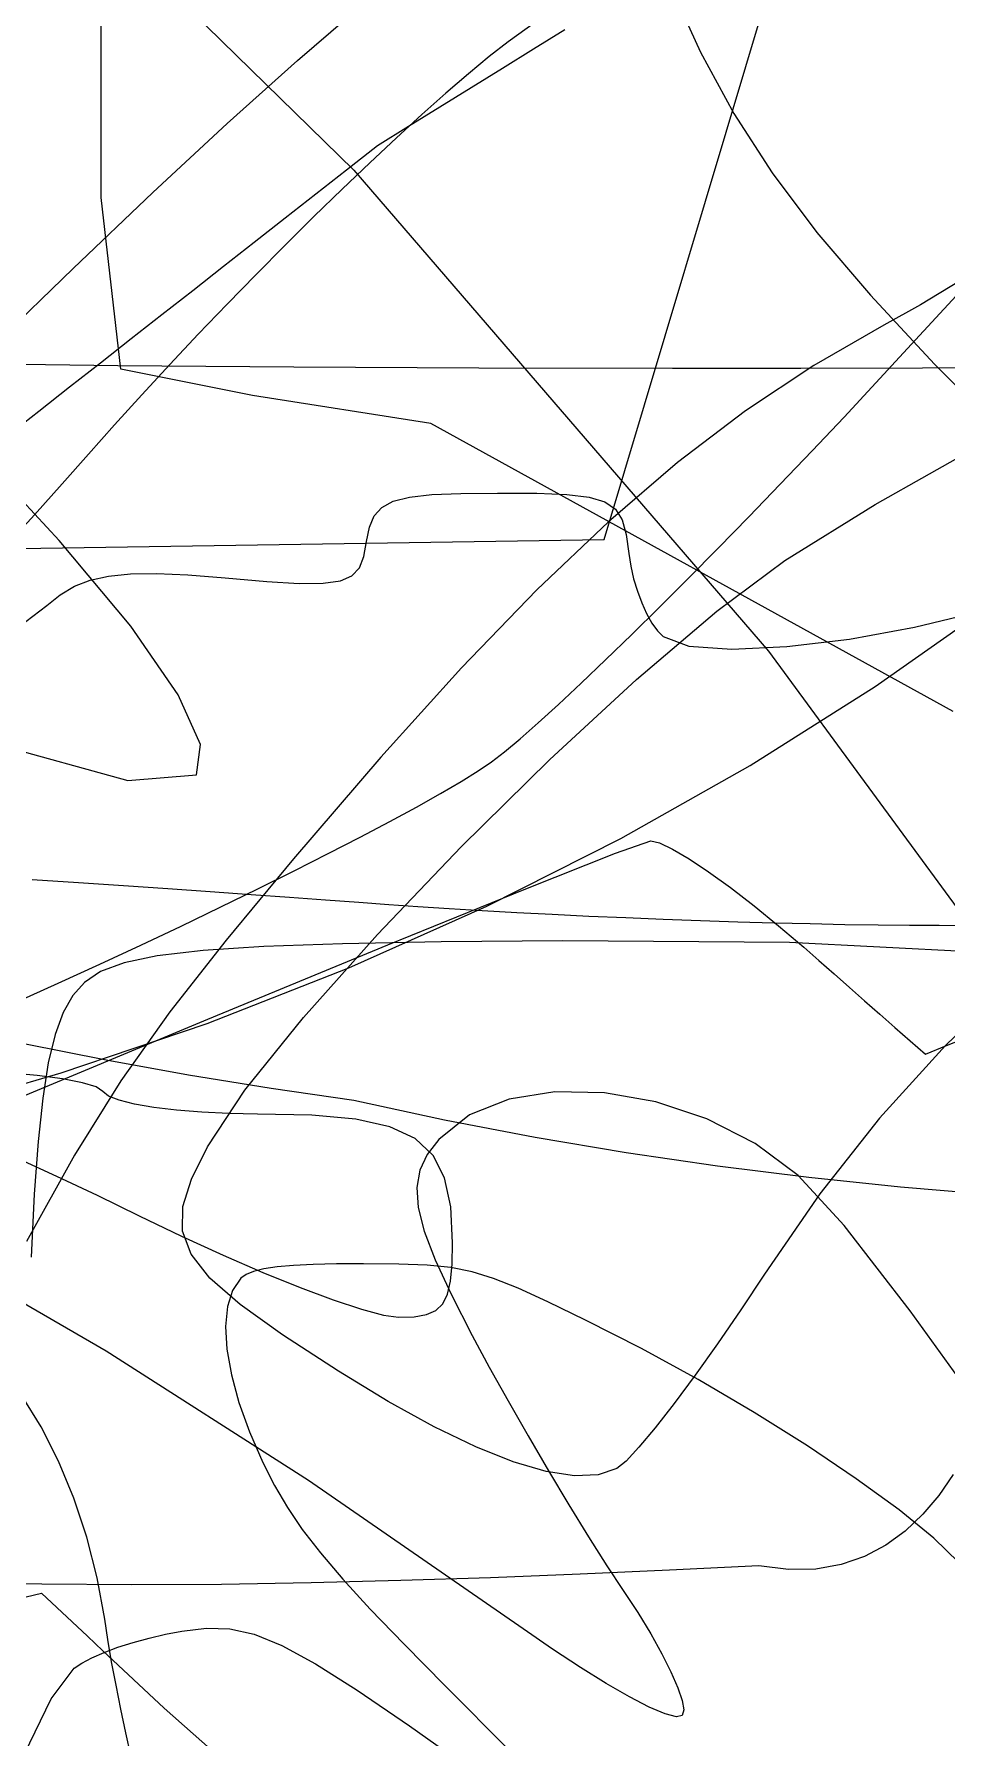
# Model space of a CAD drawing. Extents: x -75 to 75, y -75 to 75.
# Drawn here: x -25.28 to -13.1, y 1.84 to 24.55 of the extents above; entities that cross this region are included whole.
import ezdxf

# ---------------------------------------------------------------- set-up
doc = ezdxf.new("R2010")
doc.units = 0
for name, color, linetype in [('butterfly', 7, 'CONTINUOUS'), ('cat', 7, 'CONTINUOUS'), ('crown', 7, 'CONTINUOUS'), ('darth', 7, 'CONTINUOUS'), ('ironman', 7, 'CONTINUOUS'), ('jackskellington', 7, 'CONTINUOUS'), ('m4', 7, 'CONTINUOUS'), ('nes', 7, 'CONTINUOUS'), ('skullbones', 7, 'CONTINUOUS'), ('star', 7, 'CONTINUOUS'), ('stormtrooper', 7, 'CONTINUOUS'), ('thundercats', 7, 'CONTINUOUS'), ('wolf', 7, 'CONTINUOUS')]:
    doc.layers.add(name, color=color, linetype=linetype)

msp = doc.modelspace()

# ---------------------------------------------------------------- linework, layer by layer
at = {"layer": 'butterfly', "color": 7}
for p, q in [((-26.827814, 28.416893), (-21.011893, 22.736017)), ((-21.011893, 22.736017), (-15.484285, 16.323426)), ((-24.943251, 17.800083), (-26.201838, 19.15589)), ((-23.989828, 16.657035), (-24.943251, 17.800083)), ((-23.356838, 15.743987), (-23.989828, 16.657035)), ((-15.484285, 16.323426), (-10.223111, 9.159607)), ((-23.05955, 15.078194), (-23.356838, 15.743987)), ((-25.913954, 15.12174), (-24.029614, 14.601721)), ((-23.113232, 14.676899), (-23.05955, 15.078194)), ((-24.029614, 14.601721), (-23.113232, 14.676899)), ((-18.335747, 10.452351), (-18.94457, 10.355001)), ((-17.67325, 10.438946), (-18.335747, 10.452351)), ((-18.94457, 10.355001), (-19.469687, 10.143911)), ((-16.987107, 10.317793), (-17.67325, 10.438946)), ((-16.307349, 10.091886), (-16.987107, 10.317793)), ((-19.469687, 10.143911), (-19.88107, 9.816076)), ((-15.664007, 9.764214), (-16.307349, 10.091886)), ((-19.88107, 9.816076), (-20.034468, 9.614662)), ((-15.087109, 9.337782), (-15.664007, 9.764214)), ((-20.034468, 9.614662), (-20.132934, 9.405767)), ((-20.132934, 9.405767), (-20.174056, 9.175267)), ((-14.474795, 8.668425), (-15.087109, 9.337782)), ((-20.174056, 9.175267), (-20.155427, 8.909053)), ((-20.155427, 8.909053), (-20.074631, 8.593001)), ((-13.593971, 7.532912), (-14.474795, 8.668425)), ((-24.315873, 6.993396), (-26.832946, 8.454063)), ((-20.074631, 8.593001), (-19.92926, 8.213)), ((-19.92926, 8.213), (-19.716903, 7.754925)), ((-19.716903, 7.754925), (-19.435151, 7.20467)), ((-12.499978, 6.013281), (-13.593971, 7.532912)), ((-19.435151, 7.20467), (-19.207956, 6.782726)), ((-21.616908, 5.270785), (-24.315873, 6.993396)), ((-19.207956, 6.782726), (-18.957236, 6.332065)), ((-18.957236, 6.332065), (-18.691252, 5.866621)), ((-18.691252, 5.866621), (-18.418262, 5.400336)), ((-18.755478, 3.295467), (-21.616908, 5.270785)), ((-18.418262, 5.400336), (-18.146526, 4.947155)), ((-18.146526, 4.947155), (-17.884304, 4.521017)), ((-17.884304, 4.521017), (-17.639855, 4.135862)), ((-17.639855, 4.135862), (-17.421438, 3.805637)), ((-17.421438, 3.805637), (-17.228066, 3.510785)), ((-17.228066, 3.510785), (-17.055396, 3.227028)), ((-18.364841, 3.023619), (-18.755478, 3.295467)), ((-17.055396, 3.227028), (-16.906657, 2.961197)), ((-17.992681, 2.778695), (-18.364841, 3.023619)), ((-16.906657, 2.961197), (-16.785072, 2.720123)), ((-17.647695, 2.565437), (-17.992681, 2.778695)), ((-17.338583, 2.388585), (-17.647695, 2.565437)), ((-16.785072, 2.720123), (-16.69387, 2.510635)), ((-16.69387, 2.510635), (-16.636277, 2.339569)), ((-17.074041, 2.252873), (-17.338583, 2.388585)), ((-16.636277, 2.339569), (-16.61552, 2.213748)), ((-16.862769, 2.16305), (-17.074041, 2.252873)), ((-16.713464, 2.123844), (-16.862769, 2.16305)), ((-16.634824, 2.140015), (-16.713464, 2.123844)), ((-16.61552, 2.213748), (-16.634824, 2.140015))]:
    msp.add_line(p, q, dxfattribs=at)
at = {"layer": 'cat', "color": 7}
for p, q in [((-18.617086, 24.349069), (-18.200555, 24.606501)), ((-19.033621, 24.091638), (-18.617086, 24.349069)), ((-19.450164, 23.834203), (-19.033621, 24.091638)), ((-19.866699, 23.576771), (-19.450164, 23.834203)), ((-20.28323, 23.319336), (-19.866699, 23.576771)), ((-20.699762, 23.061905), (-20.28323, 23.319336)), ((-21.110175, 22.740326), (-20.699762, 23.061905)), ((-21.520577, 22.418737), (-21.110175, 22.740326)), ((-21.930976, 22.097156), (-21.520577, 22.418737)), ((-22.341387, 21.775578), (-21.930976, 22.097156)), ((-22.751789, 21.453989), (-22.341387, 21.775578)), ((-23.162191, 21.132411), (-22.751789, 21.453989)), ((-23.572601, 20.810821), (-23.162191, 21.132411)), ((-23.983003, 20.489243), (-23.572601, 20.810821)), ((-24.393408, 20.167662), (-23.983003, 20.489243)), ((-24.803807, 19.846073), (-24.393408, 20.167662)), ((-25.21422, 19.524495), (-24.803807, 19.846073)), ((-25.624622, 19.202916), (-25.21422, 19.524495))]:
    msp.add_line(p, q, dxfattribs=at)
at = {"layer": 'crown', "color": 7}
for p, q in [((-14.061652, 15.853593), (-12.459702, 16.977326)), ((-15.727207, 14.802383), (-14.061652, 15.853593)), ((-17.453682, 13.825688), (-15.727207, 14.802383)), ((-19.238392, 12.925484), (-17.453682, 13.825688)), ((-21.078653, 12.10376), (-19.238392, 12.925484)), ((-22.971781, 11.362492), (-21.078653, 12.10376)), ((-24.915091, 10.703667), (-22.971781, 11.362492)), ((-26.905898, 10.129269), (-24.915091, 10.703667))]:
    msp.add_line(p, q, dxfattribs=at)
at = {"layer": 'darth', "color": 7}
for p, q in [((-12.939298, 21.253097), (-13.457227, 20.941264)), ((-13.457227, 20.941264), (-13.948069, 20.666196)), ((-13.948069, 20.666196), (-14.879324, 20.129551)), ((-14.879324, 20.129551), (-15.78935, 19.52509)), ((-15.78935, 19.52509), (-16.696291, 18.836423)), ((-14.06036, 18.277956), (-12.589492, 19.110994)), ((-16.696291, 18.836423), (-17.618288, 18.047166)), ((-15.264632, 17.531294), (-14.06036, 18.277956)), ((-17.618288, 18.047166), (-18.573482, 17.14093)), ((-16.172082, 16.858211), (-15.264632, 17.531294)), ((-18.573482, 17.14093), (-19.580017, 16.101334)), ((-17.243305, 15.94835), (-16.172082, 16.858211)), ((-19.580017, 16.101334), (-20.656034, 14.911987)), ((-18.404317, 14.876743), (-17.243305, 15.94835)), ((-20.656034, 14.911987), (-21.819676, 13.556508)), ((-19.581136, 13.718436), (-18.404317, 14.876743)), ((-20.699776, 12.548472), (-19.581136, 13.718436)), ((-21.819676, 13.556508), (-22.718058, 12.472447)), ((-21.686255, 11.44189), (-20.699776, 12.548472)), ((-22.718058, 12.472447), (-23.465443, 11.51844)), ((-12.131954, 12.029954), (-13.124372, 11.069726)), ((-23.465443, 11.51844), (-24.119373, 10.596654)), ((-22.466589, 10.47373), (-21.686255, 11.44189)), ((-13.124372, 11.069726), (-14.004476, 10.098611)), ((-24.119373, 10.596654), (-24.73739, 9.609263)), ((-22.966794, 9.719036), (-22.466589, 10.47373)), ((-14.004476, 10.098611), (-14.800137, 9.091236)), ((-24.73739, 9.609263), (-25.377034, 8.458431)), ((-23.177194, 9.288955), (-22.966794, 9.719036)), ((-23.292957, 8.922659), (-23.177194, 9.288955)), ((-14.800137, 9.091236), (-15.539226, 8.022217)), ((-23.300139, 8.596283), (-23.292957, 8.922659)), ((-23.184802, 8.285963), (-23.300139, 8.596283)), ((-22.933003, 7.967836), (-23.184802, 8.285963)), ((-22.5308, 7.618036), (-22.933003, 7.967836)), ((-15.539226, 8.022217), (-15.853667, 7.547175)), ((-21.964254, 7.212697), (-22.5308, 7.618036)), ((-15.853667, 7.547175), (-16.164607, 7.094155)), ((-21.219421, 6.72796), (-21.964254, 7.212697)), ((-16.164607, 7.094155), (-16.463982, 6.673779)), ((-20.555013, 6.32342), (-21.219421, 6.72796)), ((-16.463982, 6.673779), (-16.743729, 6.296666)), ((-19.943936, 5.986882), (-20.555013, 6.32342)), ((-16.743729, 6.296666), (-16.995785, 5.973431)), ((-19.388113, 5.719013), (-19.943936, 5.986882)), ((-16.995785, 5.973431), (-17.212086, 5.714695)), ((-18.88947, 5.520487), (-19.388113, 5.719013)), ((-17.212086, 5.714695), (-17.384569, 5.531079)), ((-18.44993, 5.391968), (-18.88947, 5.520487)), ((-17.384569, 5.531079), (-17.50517, 5.433198)), ((-18.071417, 5.334135), (-18.44993, 5.391968)), ((-17.755856, 5.347654), (-18.071417, 5.334135)), ((-17.50517, 5.433198), (-17.755856, 5.347654)), ((-23.744063, 3.172138), (-23.526265, 3.222808)), ((-23.526265, 3.222808), (-23.309401, 3.263347)), ((-23.309401, 3.263347), (-22.978634, 3.30185)), ((-22.978634, 3.30185), (-22.666974, 3.293158)), ((-22.666974, 3.293158), (-22.342307, 3.221855)), ((-22.342307, 3.221855), (-21.972519, 3.072525)), ((-24.507117, 2.908718), (-24.344323, 2.979629)), ((-24.344323, 2.979629), (-24.158966, 3.048522)), ((-24.158966, 3.048522), (-23.956922, 3.113368)), ((-23.956922, 3.113368), (-23.744063, 3.172138)), ((-21.972519, 3.072525), (-21.525499, 2.829752)), ((-25.048219, 2.360047), (-24.741525, 2.76895)), ((-24.741525, 2.76895), (-24.641476, 2.837815)), ((-24.641476, 2.837815), (-24.507117, 2.908718)), ((-21.525499, 2.829752), (-20.969133, 2.478123)), ((-25.40344, 1.627861), (-25.048219, 2.360047)), ((-20.969133, 2.478123), (-20.271309, 2.00222)), ((-20.271309, 2.00222), (-19.399913, 1.386628))]:
    msp.add_line(p, q, dxfattribs=at)
at = {"layer": 'ironman', "color": 7}
for p, q in [((-25.413652, 11.094836), (-24.318013, 10.87913)), ((-24.318013, 10.87913), (-23.219755, 10.679015)), ((-23.219755, 10.679015), (-22.118249, 10.498469)), ((-22.118249, 10.498469), (-21.012867, 10.341466)), ((-21.012867, 10.341466), (-19.805842, 10.078268)), ((-19.805842, 10.078268), (-18.595281, 9.845494)), ((-18.595281, 9.845494), (-17.381466, 9.641518)), ((-17.381466, 9.641518), (-16.164681, 9.464726)), ((-16.164681, 9.464726), (-14.945208, 9.313497)), ((-14.945208, 9.313497), (-13.72333, 9.186206)), ((-13.72333, 9.186206), (-12.499332, 9.081242)), ((-13.022182, 5.350499), (-13.21506, 5.073224)), ((-13.21506, 5.073224), (-13.428351, 4.820909)), ((-13.428351, 4.820909), (-13.663486, 4.598072)), ((-13.663486, 4.598072), (-13.9219, 4.40922)), ((-13.9219, 4.40922), (-14.205026, 4.258872)), ((-15.613323, 4.132761), (-16.803532, 4.076285)), ((-15.217013, 4.08397), (-15.613323, 4.132761)), ((-14.851149, 4.091731), (-15.217013, 4.08397)), ((-14.514298, 4.151537), (-14.851149, 4.091731)), ((-14.205026, 4.258872), (-14.514298, 4.151537)), ((-25.17535, 3.888946), (-26.371518, 3.91364)), ((-23.978302, 3.880733), (-25.17535, 3.888946)), ((-22.780839, 3.887196), (-23.978302, 3.880733)), ((-21.583423, 3.906528), (-22.780839, 3.887196)), ((-20.386521, 3.936918), (-21.583423, 3.906528)), ((-19.190595, 3.976551), (-20.386521, 3.936918)), ((-17.996111, 4.023611), (-19.190595, 3.976551)), ((-16.803532, 4.076285), (-17.996111, 4.023611))]:
    msp.add_line(p, q, dxfattribs=at)
at = {"layer": 'jackskellington', "color": 7}
for p, q in [((-16.794801, 25.193854), (-16.389897, 24.307602)), ((-16.389897, 24.307602), (-15.945844, 23.48808)), ((-15.945844, 23.48808), (-15.437219, 22.698919)), ((-15.437219, 22.698919), (-14.838604, 21.903738)), ((-14.838604, 21.903738), (-14.124577, 21.066165)), ((-14.124577, 21.066165), (-13.269717, 20.149828)), ((-13.269717, 20.149828), (-12.248605, 19.118354)), ((-22.521267, 7.96728), (-22.632396, 7.805146)), ((-22.451935, 8.017304), (-22.521267, 7.96728)), ((-22.350336, 8.05911), (-22.451935, 8.017304)), ((-22.213293, 8.093069), (-22.350336, 8.05911)), ((-22.037632, 8.119542), (-22.213293, 8.093069)), ((-21.820178, 8.13893), (-22.037632, 8.119542)), ((-21.557754, 8.151574), (-21.820178, 8.13893)), ((-21.247186, 8.157839), (-21.557754, 8.151574)), ((-20.885298, 8.158122), (-21.247186, 8.157839)), ((-20.412264, 8.153211), (-20.885298, 8.158122)), ((-20.035755, 8.139946), (-20.412264, 8.153211)), ((-19.722184, 8.109867), (-20.035755, 8.139946)), ((-19.437963, 8.054481), (-19.722184, 8.109867)), ((-19.149507, 7.965313), (-19.437963, 8.054481)), ((-18.823227, 7.833882), (-19.149507, 7.965313)), ((-22.632396, 7.805146), (-22.699801, 7.58932)), ((-18.425538, 7.651713), (-18.823227, 7.833882)), ((-22.699801, 7.58932), (-22.724218, 7.325964)), ((-17.922851, 7.410326), (-18.425538, 7.651713)), ((-22.724218, 7.325964), (-22.706385, 7.021232)), ((-17.178501, 7.033009), (-17.922851, 7.410326)), ((-22.706385, 7.021232), (-22.64704, 6.681287)), ((-16.421717, 6.617386), (-17.178501, 7.033009)), ((-22.64704, 6.681287), (-22.546918, 6.312281)), ((-15.676177, 6.178824), (-16.421717, 6.617386)), ((-25.18279, 5.985335), (-25.434612, 6.393863)), ((-22.546918, 6.312281), (-22.406759, 5.920376)), ((-14.965561, 5.732698), (-15.676177, 6.178824)), ((-24.953082, 5.530463), (-25.18279, 5.985335)), ((-22.406759, 5.920376), (-22.227298, 5.511732)), ((-14.313548, 5.294373), (-14.965561, 5.732698)), ((-24.74955, 5.038118), (-24.953082, 5.530463)), ((-22.227298, 5.511732), (-22.071146, 5.204847)), ((-13.743818, 4.879221), (-14.313548, 5.294373)), ((-24.576251, 4.517181), (-24.74955, 5.038118)), ((-22.071146, 5.204847), (-21.900214, 4.912888)), ((-21.900214, 4.912888), (-21.7008, 4.619072)), ((-13.28005, 4.502613), (-13.743818, 4.879221)), ((-21.7008, 4.619072), (-21.459205, 4.306612)), ((-24.437245, 3.976522), (-24.576251, 4.517181)), ((-12.945924, 4.179914), (-13.28005, 4.502613)), ((-21.459205, 4.306612), (-21.161727, 3.958734)), ((-24.336592, 3.425018), (-24.437245, 3.976522)), ((-21.161727, 3.958734), (-20.794666, 3.55865)), ((-24.294545, 3.15402), (-24.336592, 3.425018)), ((-20.794666, 3.55865), (-20.344321, 3.089577)), ((-24.24346, 2.857322), (-24.294545, 3.15402)), ((-20.344321, 3.089577), (-19.796992, 2.534734)), ((-24.185305, 2.544558), (-24.24346, 2.857322)), ((-24.122045, 2.225356), (-24.185305, 2.544558)), ((-19.796992, 2.534734), (-18.936882, 1.672528)), ((-24.055646, 1.909349), (-24.122045, 2.225356)), ((-23.988073, 1.606172), (-24.055646, 1.909349))]:
    msp.add_line(p, q, dxfattribs=at)
at = {"layer": 'm4', "color": 7}
for p, q in [((-20.271091, 18.377323), (-19.975529, 18.41051)), ((-19.975529, 18.41051), (-19.588346, 18.426794)), ((-19.588346, 18.426794), (-19.096144, 18.431112)), ((-19.096144, 18.431112), (-18.573632, 18.427867)), ((-18.573632, 18.427867), (-18.172683, 18.412768)), ((-18.172683, 18.412768), (-17.875942, 18.377826)), ((-20.742046, 18.126676), (-20.64095, 18.240369)), ((-20.64095, 18.240369), (-20.488432, 18.322265)), ((-20.488432, 18.322265), (-20.271091, 18.377323)), ((-17.875942, 18.377826), (-17.666051, 18.31504)), ((-17.666051, 18.31504), (-17.525653, 18.21642)), ((-17.525653, 18.21642), (-17.437392, 18.073963)), ((-20.843563, 17.784058), (-20.805117, 17.976226)), ((-20.805117, 17.976226), (-20.742046, 18.126676)), ((-17.437392, 18.073963), (-17.38391, 17.879672)), ((-20.880861, 17.584502), (-20.843563, 17.784058)), ((-17.38391, 17.879672), (-17.34785, 17.625551)), ((-20.940093, 17.433586), (-20.880861, 17.584502)), ((-17.34785, 17.625551), (-17.321714, 17.457555)), ((-24.741009, 17.18849), (-24.529628, 17.271007)), ((-24.529628, 17.271007), (-24.284286, 17.325526)), ((-24.284286, 17.325526), (-23.993285, 17.353853)), ((-23.993285, 17.353853), (-23.644925, 17.357804)), ((-23.644925, 17.357804), (-23.227507, 17.339177)), ((-23.227507, 17.339177), (-22.729332, 17.299771)), ((-22.729332, 17.299771), (-22.173537, 17.252566)), ((-21.423189, 17.228069), (-21.193879, 17.259836)), ((-21.193879, 17.259836), (-21.03864, 17.326853)), ((-21.03864, 17.326853), (-20.940093, 17.433586)), ((-17.321714, 17.457555), (-17.282954, 17.288902)), ((-17.282954, 17.288902), (-17.233449, 17.124132)), ((-25.108689, 16.932233), (-24.93013, 17.076169)), ((-24.93013, 17.076169), (-24.741009, 17.18849)), ((-22.173537, 17.252566), (-21.743949, 17.227223)), ((-21.743949, 17.227223), (-21.423189, 17.228069)), ((-17.233449, 17.124132), (-17.175074, 16.96779)), ((-25.387014, 16.72137), (-25.108689, 16.932233)), ((-17.175074, 16.96779), (-17.109707, 16.824424)), ((-17.109707, 16.824424), (-17.039223, 16.698572)), ((-13.539581, 16.641891), (-12.707346, 16.844634)), ((-17.039223, 16.698572), (-16.965498, 16.594782)), ((-16.965498, 16.594782), (-16.89041, 16.5176)), ((-14.404938, 16.485241), (-13.539581, 16.641891)), ((-16.89041, 16.5176), (-16.546154, 16.390866)), ((-16.546154, 16.390866), (-15.973584, 16.349828)), ((-15.973584, 16.349828), (-15.238059, 16.384586)), ((-15.238059, 16.384586), (-14.404938, 16.485241)), ((-25.235013, 10.668714), (-25.631467, 10.705538)), ((-24.898797, 10.624131), (-25.235013, 10.668714)), ((-24.633928, 10.573024), (-24.898797, 10.624131)), ((-24.451515, 10.516624), (-24.633928, 10.573024)), ((-24.362669, 10.456172), (-24.451515, 10.516624)), ((-24.286972, 10.395718), (-24.362669, 10.456172)), ((-24.14225, 10.339321), (-24.286972, 10.395718)), ((-23.936967, 10.288214), (-24.14225, 10.339321)), ((-23.679592, 10.243631), (-23.936967, 10.288214)), ((-23.37859, 10.206807), (-23.679592, 10.243631)), ((-23.042427, 10.178979), (-23.37859, 10.206807)), ((-22.67957, 10.161369), (-23.042427, 10.178979)), ((-22.298485, 10.155216), (-22.67957, 10.161369)), ((-21.571876, 10.13944), (-22.298485, 10.155216)), ((-20.988681, 10.085838), (-21.571876, 10.13944)), ((-20.534557, 9.984935), (-20.988681, 10.085838)), ((-20.195162, 9.827274), (-20.534557, 9.984935)), ((-19.956154, 9.603393), (-20.195162, 9.827274)), ((-25.482115, 9.556747), (-24.976965, 9.326761)), ((-19.80319, 9.303831), (-19.956154, 9.603393)), ((-24.976965, 9.326761), (-24.438176, 9.072973)), ((-19.72193, 8.919128), (-19.80319, 9.303831)), ((-24.438176, 9.072973), (-23.878747, 8.800933)), ((-19.698032, 8.439822), (-19.72193, 8.919128)), ((-23.878747, 8.800933), (-23.313367, 8.528894)), ((-23.313367, 8.528894), (-22.757524, 8.275103)), ((-19.703789, 8.154066), (-19.698032, 8.439822)), ((-22.757524, 8.275103), (-22.225413, 8.04512)), ((-22.225413, 8.04512), (-21.73123, 7.844494)), ((-19.724199, 7.927464), (-19.703789, 8.154066)), ((-21.73123, 7.844494), (-21.28917, 7.678784)), ((-19.827786, 7.625766), (-19.763964, 7.753528)), ((-19.763964, 7.753528), (-19.724199, 7.927464)), ((-21.28917, 7.678784), (-20.913429, 7.553542)), ((-20.913429, 7.553542), (-20.618203, 7.474323)), ((-20.046408, 7.482817), (-19.920366, 7.537693)), ((-19.920366, 7.537693), (-19.827786, 7.625766)), ((-20.618203, 7.474323), (-20.417688, 7.446693)), ((-20.417688, 7.446693), (-20.210615, 7.454652)), ((-20.210615, 7.454652), (-20.046408, 7.482817))]:
    msp.add_line(p, q, dxfattribs=at)
at = {"layer": 'nes', "color": 7}
for p, q in [((-18.721918, 13.157821), (-17.525795, 13.631621)), ((-17.525795, 13.631621), (-17.052239, 13.797619)), ((-17.052239, 13.797619), (-16.935784, 13.769594)), ((-16.935784, 13.769594), (-16.763125, 13.687219)), ((-16.763125, 13.687219), (-16.54262, 13.556333)), ((-16.54262, 13.556333), (-16.282625, 13.382755)), ((-16.282625, 13.382755), (-15.991496, 13.172316)), ((-15.991496, 13.172316), (-15.677589, 12.930841)), ((-20.560489, 12.40939), (-18.721918, 13.157821)), ((-15.677589, 12.930841), (-15.34926, 12.664158)), ((-15.34926, 12.664158), (-15.014867, 12.378089)), ((-22.96139, 11.419513), (-20.560489, 12.40939)), ((-15.014867, 12.378089), (-14.812055, 12.200018)), ((-14.812055, 12.200018), (-14.609242, 12.021944)), ((-14.609242, 12.021944), (-14.40643, 11.843873)), ((-14.40643, 11.843873), (-14.203618, 11.665799)), ((-14.203618, 11.665799), (-14.000805, 11.487729)), ((-25.844501, 10.221355), (-22.96139, 11.419513)), ((-14.000805, 11.487729), (-13.797993, 11.309658)), ((-13.797993, 11.309658), (-13.595181, 11.131584)), ((-13.595181, 11.131584), (-13.392368, 10.953513)), ((-13.109323, 11.066732), (-12.826277, 11.179951)), ((-13.392368, 10.953513), (-13.109323, 11.066732))]:
    msp.add_line(p, q, dxfattribs=at)
at = {"layer": 'skullbones', "color": 7}
for p, q in [((-23.634616, 12.265268), (-24.078563, 12.172419)), ((-23.024103, 12.336306), (-23.634616, 12.265268)), ((-22.212487, 12.388525), (-23.024103, 12.336306)), ((-21.165233, 12.424921), (-22.212487, 12.388525)), ((-19.847805, 12.448486), (-21.165233, 12.424921)), ((-18.225668, 12.462202), (-19.847805, 12.448486)), ((-15.204323, 12.439737), (-18.225668, 12.462202)), ((-12.795609, 12.317276), (-15.204323, 12.439737)), ((-24.390479, 12.054764), (-24.604898, 11.909312)), ((-24.078563, 12.172419), (-24.390479, 12.054764)), ((-24.604898, 11.909312), (-24.759008, 11.735932)), ((-24.759008, 11.735932), (-24.889205, 11.50883)), ((-24.889205, 11.50883), (-24.998163, 11.214298)), ((-24.998163, 11.214298), (-25.088554, 10.838612)), ((-25.088554, 10.838612), (-25.163051, 10.368063)), ((-25.163051, 10.368063), (-25.224325, 9.788934)), ((-25.224325, 9.788934), (-25.27505, 9.087508)), ((-25.27505, 9.087508), (-25.317898, 8.25007)), ((-25.383582, 3.721695), (-25.180741, 3.770582)), ((-25.180741, 3.770582), (-24.975863, 3.578945)), ((-24.975863, 3.578945), (-24.770986, 3.387304)), ((-24.770986, 3.387304), (-24.566108, 3.195667)), ((-24.566108, 3.195667), (-24.361231, 3.004027)), ((-24.361231, 3.004027), (-24.156353, 2.81239)), ((-24.156353, 2.81239), (-23.951476, 2.620749)), ((-23.951476, 2.620749), (-23.746598, 2.429112)), ((-23.746598, 2.429112), (-23.541721, 2.237472)), ((-23.541721, 2.237472), (-22.652543, 1.452826))]:
    msp.add_line(p, q, dxfattribs=at)
at = {"layer": 'star', "color": 7}
for p, q in [((-17.674481, 17.811547), (-0.578486, 74.904171)), ((-74.804253, 16.935467), (-17.674481, 17.811547))]:
    msp.add_line(p, q, dxfattribs=at)
at = {"layer": 'stormtrooper', "color": 7}
for p, q in [((-26.395097, 20.161541), (-24.159016, 20.132503)), ((-24.159016, 20.132503), (-21.812017, 20.112014)), ((-21.812017, 20.112014), (-19.348871, 20.099878)), ((-19.348871, 20.099878), (-16.76435, 20.09587)), ((-16.76435, 20.09587), (-15.053708, 20.097282)), ((-15.053708, 20.097282), (-13.430173, 20.101402)), ((-13.430173, 20.101402), (-11.893168, 20.108316)), ((-24.687304, 13.23491), (-25.301686, 13.2754)), ((-24.083763, 13.194657), (-24.687304, 13.23491)), ((-23.495662, 13.154945), (-24.083763, 13.194657)), ((-22.927601, 13.11608), (-23.495662, 13.154945)), ((-22.384178, 13.078367), (-22.927601, 13.11608)), ((-21.869994, 13.042113), (-22.384178, 13.078367)), ((-21.389647, 13.007619), (-21.869994, 13.042113)), ((-20.947737, 12.975192), (-21.389647, 13.007619)), ((-20.548863, 12.945138), (-20.947737, 12.975192)), ((-20.158437, 12.916724), (-20.548863, 12.945138)), ((-19.741316, 12.889123), (-20.158437, 12.916724)), ((-19.301264, 12.862453), (-19.741316, 12.889123)), ((-18.842045, 12.836883), (-19.301264, 12.862453)), ((-18.367423, 12.812528), (-18.842045, 12.836883)), ((-17.881164, 12.789555), (-18.367423, 12.812528)), ((-17.38703, 12.768078), (-17.881164, 12.789555)), ((-16.888787, 12.748266), (-17.38703, 12.768078)), ((-16.390199, 12.73026), (-16.888787, 12.748266)), ((-15.89503, 12.714201), (-16.390199, 12.73026)), ((-15.407044, 12.700231), (-15.89503, 12.714201)), ((-14.930006, 12.688491), (-15.407044, 12.700231)), ((-14.467681, 12.679121), (-14.930006, 12.688491)), ((-14.023831, 12.672263), (-14.467681, 12.679121)), ((-13.602223, 12.668058), (-14.023831, 12.672263)), ((-13.206619, 12.666647), (-13.602223, 12.668058)), ((-12.829145, 12.665518), (-13.206619, 12.666647))]:
    msp.add_line(p, q, dxfattribs=at)
at = {"layer": 'thundercats', "color": 7}
for p, q in [((-21.766485, 24.194259), (-20.877247, 24.959589)), ((-18.308319, 24.910028), (-18.958059, 24.442733)), ((-18.958059, 24.442733), (-19.208296, 24.24693)), ((-22.701159, 23.356), (-21.766485, 24.194259)), ((-19.208296, 24.24693), (-19.485184, 24.018305)), ((-19.485184, 24.018305), (-19.785852, 23.759679)), ((-19.785852, 23.759679), (-20.107433, 23.473867)), ((-20.107433, 23.473867), (-20.447058, 23.163682)), ((-23.693927, 22.435964), (-22.701159, 23.356)), ((-20.447058, 23.163682), (-20.801857, 22.831947)), ((-20.801857, 22.831947), (-21.168963, 22.481478)), ((-21.168963, 22.481478), (-21.545507, 22.115086)), ((-24.757448, 21.425312), (-23.693927, 22.435964)), ((-21.545507, 22.115086), (-21.92862, 21.735593)), ((-21.92862, 21.735593), (-22.315432, 21.345813)), ((-25.904382, 20.315199), (-24.757448, 21.425312)), ((-22.315432, 21.345813), (-22.703077, 20.948563)), ((-13.201391, 20.821709), (-12.760981, 21.297513)), ((-22.703077, 20.948563), (-23.088684, 20.546661)), ((-13.628998, 20.357149), (-13.201391, 20.821709)), ((-23.088684, 20.546661), (-23.469386, 20.142922)), ((-14.05162, 19.899416), (-13.628998, 20.357149)), ((-23.469386, 20.142922), (-23.842313, 19.740166)), ((-14.477401, 19.443641), (-14.05162, 19.899416)), ((-23.842313, 19.740166), (-24.204598, 19.341205)), ((-24.204598, 19.341205), (-24.55337, 18.94886)), ((-14.903499, 18.992652), (-14.477401, 19.443641)), ((-24.55337, 18.94886), (-24.903945, 18.552792)), ((-15.327067, 18.549273), (-14.903499, 18.992652)), ((-24.903945, 18.552792), (-25.271519, 18.142907)), ((-15.745262, 18.116324), (-15.327067, 18.549273)), ((-25.271519, 18.142907), (-25.653044, 17.722393)), ((-16.155239, 17.696632), (-15.745262, 18.116324)), ((-16.554154, 17.293017), (-16.155239, 17.696632)), ((-16.939162, 16.908306), (-16.554154, 17.293017)), ((-17.307417, 16.545323), (-16.939162, 16.908306)), ((-17.656077, 16.206888), (-17.307417, 16.545323)), ((-17.982296, 15.895825), (-17.656077, 16.206888)), ((-18.28323, 15.61496), (-17.982296, 15.895825)), ((-18.556034, 15.367113), (-18.28323, 15.61496)), ((-18.797864, 15.155113), (-18.556034, 15.367113)), ((-19.005875, 14.981778), (-18.797864, 15.155113)), ((-19.355572, 14.728752), (-19.177222, 14.849935)), ((-19.177222, 14.849935), (-19.005875, 14.981778)), ((-19.859353, 14.425546), (-19.584128, 14.586701)), ((-19.584128, 14.586701), (-19.355572, 14.728752)), ((-20.177712, 14.247063), (-19.859353, 14.425546)), ((-20.535668, 14.053016), (-20.177712, 14.247063)), ((-20.929684, 13.845182), (-20.535668, 14.053016)), ((-21.81175, 13.395215), (-21.356224, 13.625322)), ((-21.356224, 13.625322), (-20.929684, 13.845182)), ((-22.292728, 13.156624), (-21.81175, 13.395215)), ((-22.79562, 12.911325), (-22.292728, 13.156624)), ((-23.31689, 12.661082), (-22.79562, 12.911325)), ((-23.853001, 12.407669), (-23.31689, 12.661082)), ((-24.400416, 12.152856), (-23.853001, 12.407669)), ((-24.955599, 11.89841), (-24.400416, 12.152856)), ((-25.515015, 11.6461), (-24.955599, 11.89841))]:
    msp.add_line(p, q, dxfattribs=at)
at = {"layer": 'wolf', "color": 7}
for p, q in [((-24.385458, 22.370915), (-24.37146, 34.478471)), ((-24.122234, 20.080357), (-24.385458, 22.370915)), ((-22.366194, 19.730452), (-24.122234, 20.080357)), ((-19.986071, 19.357848), (-22.366194, 19.730452)), ((-13.02093, 15.52021), (-19.986071, 19.357848))]:
    msp.add_line(p, q, dxfattribs=at)

doc.saveas('drawing.dxf')
